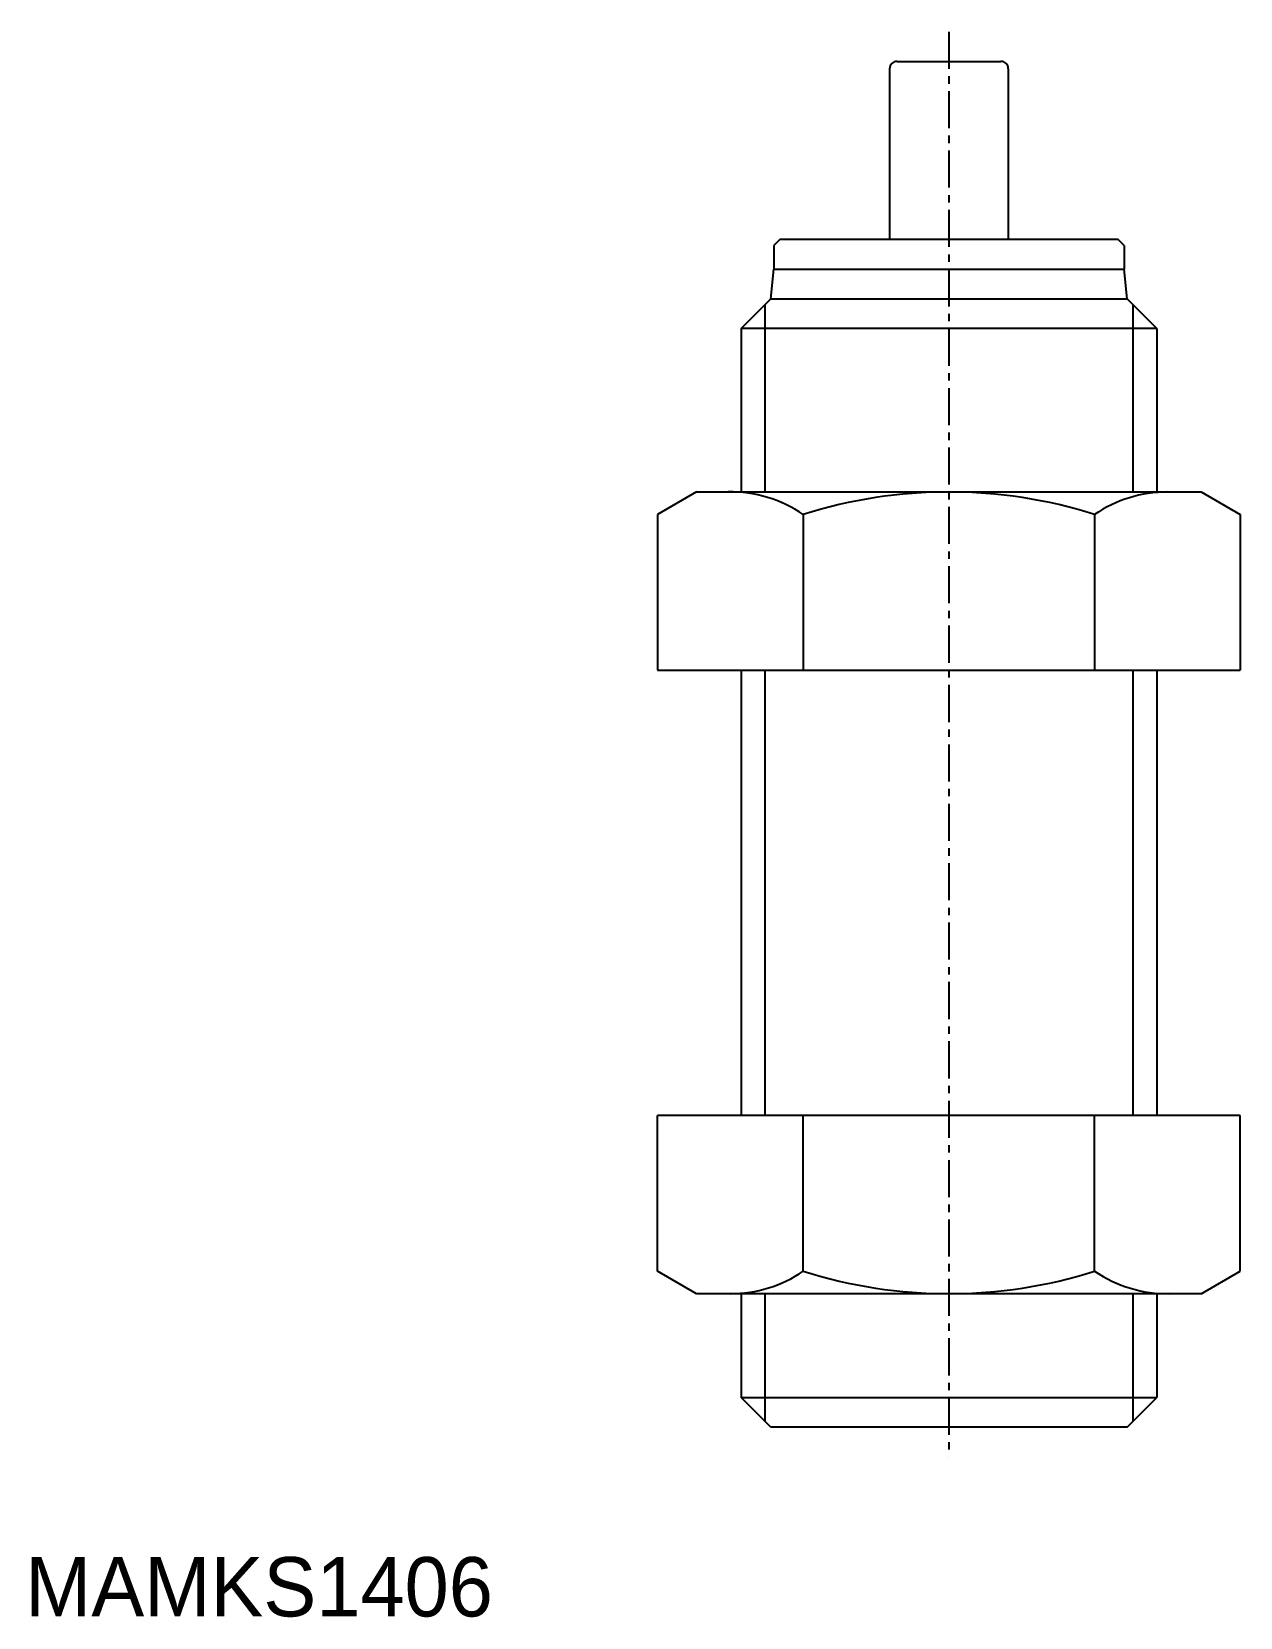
# Model space of a CAD drawing. Extents: x 6.7 to 47.4, y 27.9 to 81.3.
import ezdxf

# ---------------------------------------------------------------- set-up
doc = ezdxf.new("R2010")
doc.units = 0
doc.linetypes.add('CENTER', pattern=[2, 1.25, -0.25, 0.25, -0.25])
doc.layers.get('0').update_dxf_attribs({"linetype": 'CONTINUOUS'})
doc.layers.add('CENTER', color=1, linetype='CENTER')

msp = doc.modelspace()

# ---------------------------------------------------------------- linework, layer by layer
at = {"color": 7, "linetype": 'CONTINUOUS'}
for p, q in [((35.806, 80.311), (39.306, 80.311)), ((35.556, 80.061), (35.556, 74.311)), ((39.556, 80.061), (39.556, 74.311)), ((31.856, 74.311), (31.656, 74.111)), ((43.256, 74.311), (31.856, 74.311)), ((43.456, 74.111), (43.256, 74.311)), ((31.656, 74.111), (31.656, 73.311)), ((43.456, 74.111), (43.456, 73.311)), ((31.556, 72.311), (31.656, 73.311)), ((31.656, 73.311), (43.456, 73.311)), ((43.556, 72.311), (43.456, 73.311)), ((30.556, 71.311), (31.556, 72.311)), ((31.556, 72.311), (43.556, 72.311)), ((44.556, 71.311), (43.556, 72.311)), ((30.556, 71.311), (30.556, 65.811)), ((44.556, 71.311), (30.556, 71.311)), ((44.556, 71.311), (44.556, 65.811)), ((29.056, 65.811), (27.741, 65.052)), ((29.056, 65.811), (46.056, 65.811)), ((46.056, 65.811), (47.371, 65.052)), ((27.741, 65.052), (27.741, 59.811)), ((32.648, 65.052), (32.648, 59.811)), ((42.463, 65.052), (42.463, 59.811)), ((47.371, 65.052), (47.371, 59.811)), ((27.741, 59.811), (47.371, 59.811)), ((30.556, 59.811), (30.556, 44.811)), ((44.556, 59.811), (44.556, 44.811)), ((27.741, 39.571), (27.741, 44.811)), ((47.371, 44.811), (27.741, 44.811)), ((32.648, 39.571), (32.648, 44.811)), ((42.463, 39.571), (42.463, 44.811)), ((47.371, 39.571), (47.371, 44.811)), ((29.056, 38.811), (27.741, 39.571)), ((46.056, 38.811), (47.371, 39.571)), ((46.056, 38.811), (29.056, 38.811)), ((30.556, 38.811), (30.556, 35.311)), ((44.556, 38.811), (44.556, 35.311)), ((31.556, 34.311), (30.556, 35.311)), ((30.556, 35.311), (44.556, 35.311)), ((43.556, 34.311), (44.556, 35.311)), ((43.556, 34.311), (31.556, 34.311))]:
    msp.add_line(p, q, dxfattribs=at)
at = {"color": 3, "linetype": 'CONTINUOUS'}
for p, q in [((31.356, 72.111), (31.356, 65.811)), ((43.756, 72.111), (43.756, 65.811)), ((31.356, 59.811), (31.356, 44.811)), ((43.756, 59.811), (43.756, 44.811)), ((31.356, 38.811), (31.356, 34.511)), ((43.756, 38.811), (43.756, 34.511))]:
    msp.add_line(p, q, dxfattribs=at)
at = {"color": 7, "linetype": 'CONTINUOUS'}
for centre, radius, start, end in [((35.806, 80.061), 0.25, 90, 180), ((39.306, 80.061), 0.25, 0, 90), ((30.195, 61.466), 4.345, 55.6157, 91.0332), ((37.556, 49.571), 16.241, 72.412, 107.5879), ((44.917, 61.466), 4.345, 90, 124.3843), ((30.195, 43.156), 4.345, 270, 304.3843), ((37.556, 55.052), 16.241, 252.412, 287.588), ((44.917, 43.156), 4.345, 235.6157, 271.0331)]:
    msp.add_arc(centre, radius, start, end, dxfattribs=at)
at = {"layer": 'CENTER', "color": 1, "linetype": 'CENTER'}
msp.add_line((37.556, 81.311), (37.556, 33.311), dxfattribs=at)

# ---------------------------------------------------------------- texts
at = {"color": 7, "linetype": 'CONTINUOUS'}
msp.add_text('MAMKS1406', height=2, dxfattribs=at).set_placement((6.436, 27.941))

doc.saveas('drawing.dxf')
